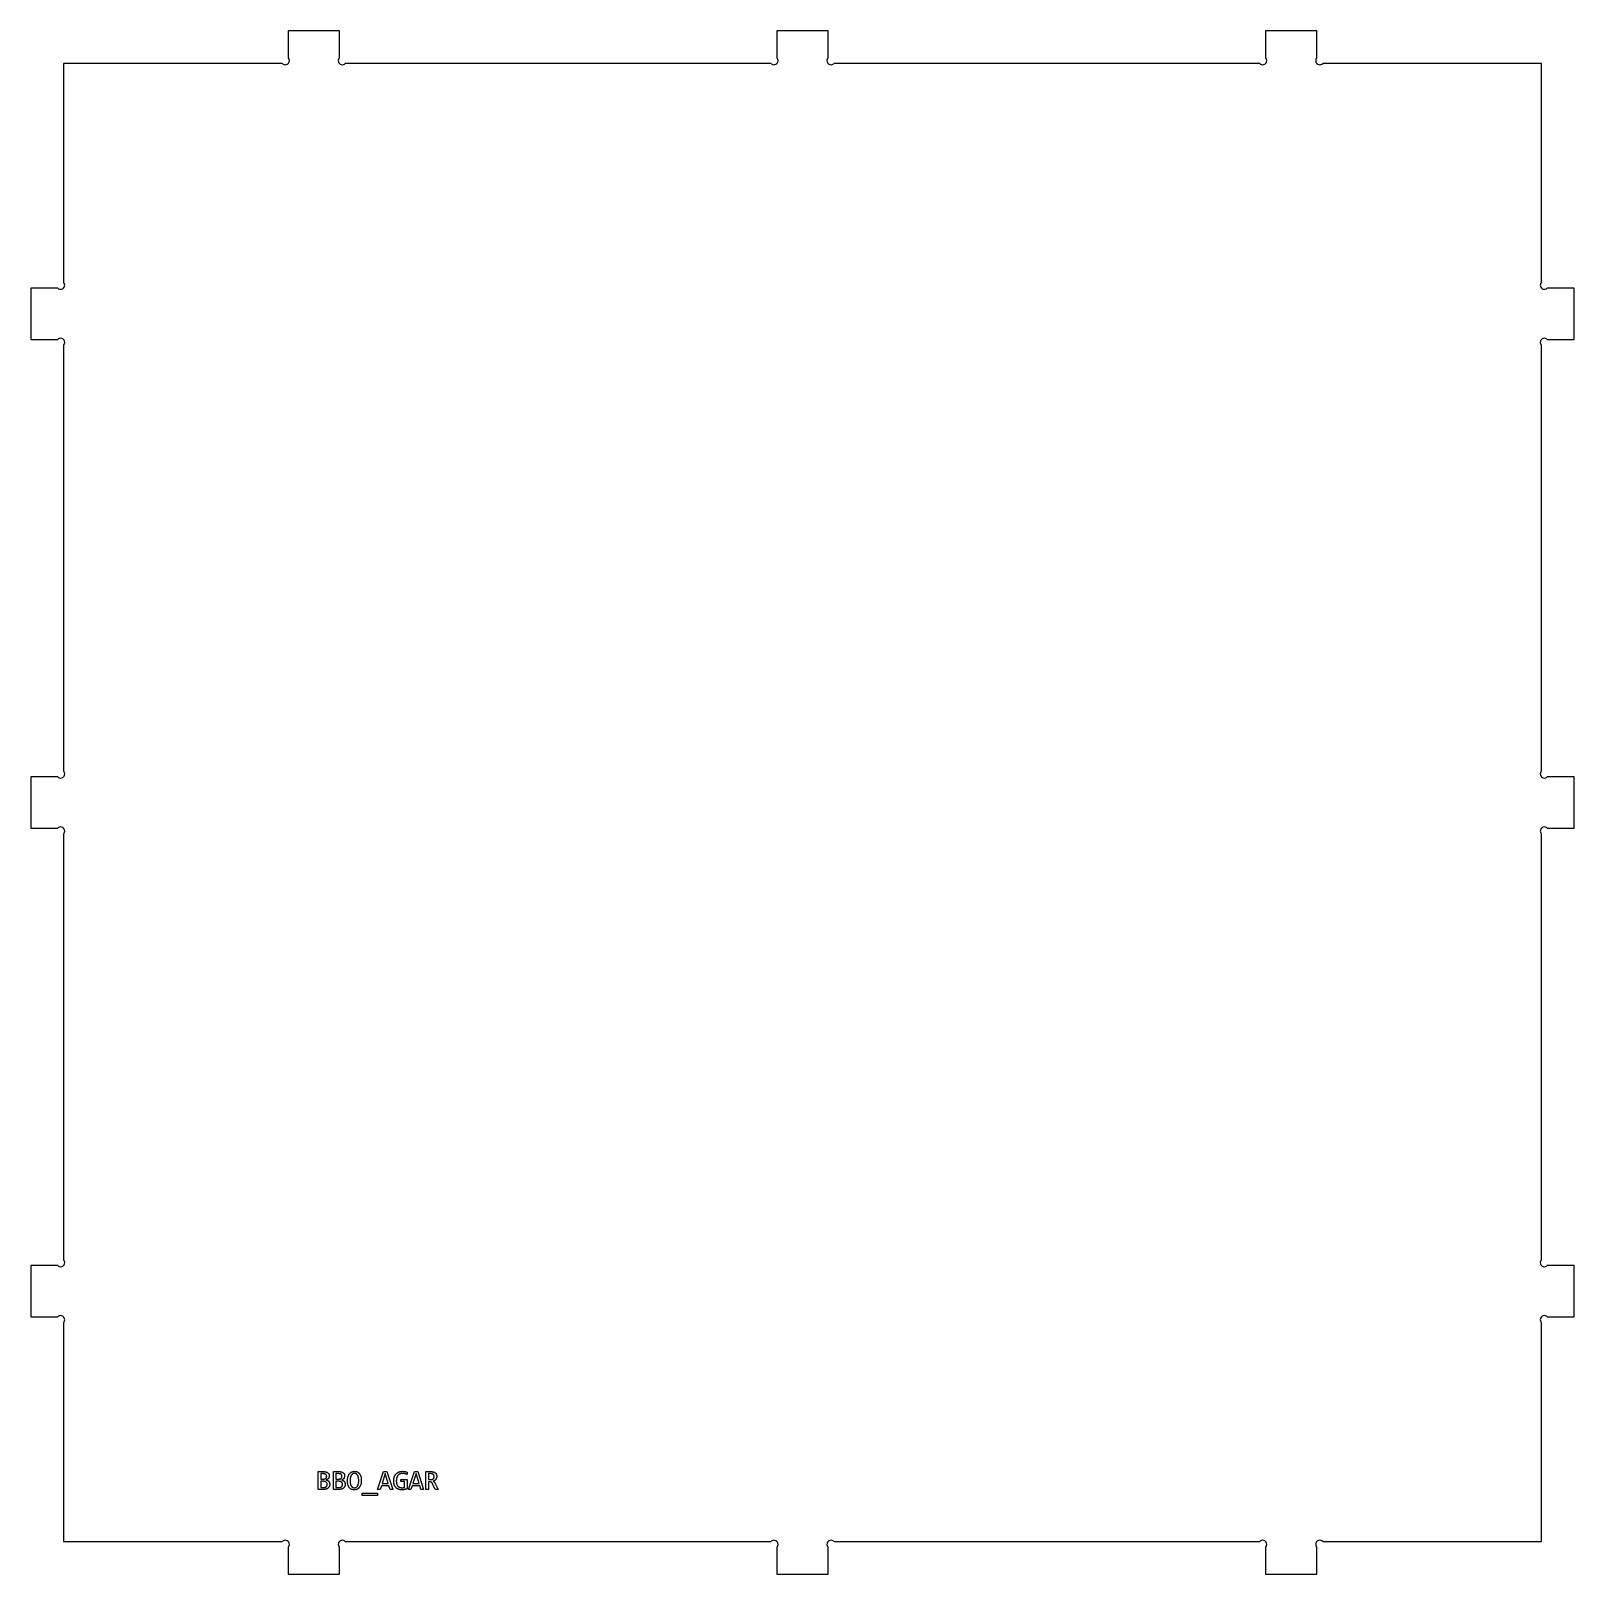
# Model space of a CAD drawing. Header units: inches. Extents: x -0.2 to 11.6, y -0.2 to 11.6.
import ezdxf

# ---------------------------------------------------------------- set-up
doc = ezdxf.new("R2010")
doc.units = ezdxf.units.IN
doc.header["$MEASUREMENT"] = 0

msp = doc.modelspace()

# ---------------------------------------------------------------- linework, layer by layer
at = {"color": 7, "linetype": 'Continuous', "lineweight": 25}
for p, q in [((1.719, 11.561), (1.719, 11.355)), ((2.112, 11.561), (1.719, 11.561)), ((2.112, 11.355), (2.112, 11.561)), ((5.459, 11.561), (5.459, 11.355)), ((5.852, 11.561), (5.459, 11.561)), ((5.852, 11.355), (5.852, 11.561)), ((9.199, 11.561), (9.199, 11.355)), ((9.593, 11.561), (9.199, 11.561)), ((9.593, 11.355), (9.593, 11.561)), ((0, 11.311), (0, 9.637)), ((1.674, 11.311), (0, 11.311)), ((5.414, 11.311), (2.156, 11.311)), ((9.155, 11.311), (5.897, 11.311)), ((11.311, 11.311), (9.637, 11.311)), ((11.311, 9.637), (11.311, 11.311)), ((-0.25, 9.593), (-0.25, 9.199)), ((-0.044, 9.593), (-0.25, 9.593)), ((11.561, 9.593), (11.355, 9.593)), ((11.561, 9.199), (11.561, 9.593)), ((-0.25, 9.199), (-0.044, 9.199)), ((0, 9.155), (0, 5.897)), ((11.311, 5.897), (11.311, 9.155)), ((11.355, 9.199), (11.561, 9.199)), ((-0.25, 5.852), (-0.25, 5.459)), ((-0.044, 5.852), (-0.25, 5.852)), ((11.561, 5.852), (11.355, 5.852)), ((11.561, 5.459), (11.561, 5.852)), ((-0.25, 5.459), (-0.044, 5.459)), ((11.355, 5.459), (11.561, 5.459)), ((0, 5.414), (0, 2.156)), ((11.311, 2.156), (11.311, 5.414)), ((-0.25, 2.112), (-0.25, 1.719)), ((-0.044, 2.112), (-0.25, 2.112)), ((11.561, 2.112), (11.355, 2.112)), ((11.561, 1.719), (11.561, 2.112)), ((-0.25, 1.719), (-0.044, 1.719)), ((0, 1.674), (0, 0)), ((11.311, 0), (11.311, 1.674)), ((11.355, 1.719), (11.561, 1.719)), ((1.948, 0.535), (1.987, 0.535)), ((1.948, 0.397), (1.948, 0.535)), ((1.968, 0.519), (1.968, 0.477)), ((1.987, 0.519), (1.968, 0.519)), ((1.968, 0.477), (1.986, 0.477)), ((2.066, 0.535), (2.105, 0.535)), ((2.066, 0.397), (2.066, 0.535)), ((2.085, 0.519), (2.085, 0.477)), ((2.104, 0.519), (2.085, 0.519)), ((2.085, 0.477), (2.104, 0.477)), ((2.404, 0.397), (2.45, 0.535)), ((2.462, 0.519), (2.438, 0.443)), ((2.45, 0.535), (2.475, 0.535)), ((2.485, 0.443), (2.462, 0.519)), ((2.475, 0.535), (2.52, 0.397)), ((2.581, 0.475), (2.629, 0.475)), ((2.581, 0.459), (2.581, 0.475)), ((2.629, 0.531), (2.629, 0.513)), ((2.629, 0.475), (2.629, 0.403)), ((2.64, 0.397), (2.685, 0.535)), ((2.698, 0.519), (2.674, 0.443)), ((2.685, 0.535), (2.711, 0.535)), ((2.721, 0.443), (2.698, 0.519)), ((2.711, 0.535), (2.755, 0.397)), ((2.774, 0.535), (2.811, 0.535)), ((2.774, 0.397), (2.774, 0.535)), ((2.794, 0.519), (2.794, 0.473)), ((2.811, 0.519), (2.794, 0.519)), ((2.794, 0.473), (2.809, 0.473)), ((1.984, 0.397), (1.948, 0.397)), ((1.968, 0.461), (1.968, 0.413)), ((1.986, 0.461), (1.968, 0.461)), ((1.968, 0.413), (1.987, 0.413)), ((2.101, 0.397), (2.066, 0.397)), ((2.085, 0.461), (2.085, 0.413)), ((2.104, 0.461), (2.085, 0.461)), ((2.085, 0.413), (2.105, 0.413)), ((2.285, 0.369), (2.403, 0.369)), ((2.285, 0.353), (2.285, 0.369)), ((2.403, 0.369), (2.403, 0.353)), ((2.423, 0.397), (2.404, 0.397)), ((2.433, 0.427), (2.423, 0.397)), ((2.49, 0.427), (2.433, 0.427)), ((2.438, 0.443), (2.485, 0.443)), ((2.499, 0.397), (2.49, 0.427)), ((2.52, 0.397), (2.499, 0.397)), ((2.609, 0.459), (2.581, 0.459)), ((2.609, 0.414), (2.609, 0.459)), ((2.659, 0.397), (2.64, 0.397)), ((2.669, 0.427), (2.659, 0.397)), ((2.726, 0.427), (2.669, 0.427)), ((2.674, 0.443), (2.721, 0.443)), ((2.735, 0.397), (2.726, 0.427)), ((2.755, 0.397), (2.735, 0.397)), ((2.794, 0.397), (2.774, 0.397)), ((2.794, 0.457), (2.794, 0.397)), ((2.803, 0.457), (2.794, 0.457)), ((2.845, 0.397), (2.825, 0.44)), ((2.845, 0.443), (2.866, 0.397)), ((2.866, 0.397), (2.845, 0.397)), ((2.403, 0.353), (2.285, 0.353)), ((0, 0), (1.674, 0)), ((2.156, 0), (5.414, 0)), ((5.897, 0), (9.155, 0)), ((9.637, 0), (11.311, 0)), ((1.719, -0.044), (1.719, -0.25)), ((2.112, -0.25), (2.112, -0.044)), ((5.459, -0.044), (5.459, -0.25)), ((5.852, -0.25), (5.852, -0.044)), ((9.199, -0.044), (9.199, -0.25)), ((9.593, -0.25), (9.593, -0.044)), ((1.719, -0.25), (2.112, -0.25)), ((5.459, -0.25), (5.852, -0.25)), ((9.199, -0.25), (9.593, -0.25))]:
    msp.add_line(p, q, dxfattribs=at)
for centre, radius, start, end in [((1.697, 11.333), 0.0312, 224.7488, 45.2512), ((2.134, 11.333), 0.0312, 134.7488, 315.2512), ((5.437, 11.333), 0.0312, 224.7488, 45.2512), ((5.874, 11.333), 0.0313, 134.7488, 315.2512), ((9.177, 11.333), 0.0313, 224.7488, 45.2512), ((9.615, 11.333), 0.0313, 134.7488, 315.2512), ((-0.022, 9.615), 0.0312, 224.7488, 45.2512), ((11.333, 9.615), 0.0313, 134.7488, 315.2512), ((-0.022, 9.177), 0.0313, 314.7488, 135.2512), ((11.333, 9.177), 0.0313, 44.7488, 225.2512), ((-0.022, 5.874), 0.0313, 224.7488, 45.2512), ((11.333, 5.874), 0.0312, 134.7488, 315.2512), ((-0.022, 5.437), 0.0313, 314.7488, 135.2512), ((11.333, 5.437), 0.0312, 44.7488, 225.2512), ((-0.022, 2.134), 0.0312, 224.7488, 45.2512), ((11.333, 2.134), 0.0312, 134.7488, 315.2512), ((-0.022, 1.697), 0.0312, 314.7488, 135.2512), ((11.333, 1.697), 0.0313, 44.7488, 225.2512), ((1.697, -0.022), 0.0313, 314.7488, 135.2512), ((2.134, -0.022), 0.0313, 44.7488, 225.2512), ((5.437, -0.022), 0.0312, 314.7488, 135.2512), ((5.874, -0.022), 0.0312, 44.7488, 225.2512), ((9.177, -0.022), 0.0312, 314.7488, 135.2512), ((9.615, -0.022), 0.0313, 44.7488, 225.2512)]:
    msp.add_arc(centre, radius, start, end, dxfattribs=at)
for points, knots in [([(1.986, 0.477), (1.988, 0.477), (1.992, 0.477), (1.996, 0.478), (2, 0.479), (2.002, 0.48), (2.004, 0.481), (2.006, 0.482), (2.008, 0.484), (2.009, 0.485), (2.011, 0.487), (2.012, 0.489), (2.013, 0.491), (2.013, 0.494), (2.014, 0.496), (2.014, 0.498), (2.014, 0.499)], [0, 0, 0, 0, 0.14811, 0.283411, 0.34733, 0.408016, 0.466536, 0.523871, 0.579879, 0.635758, 0.691196, 0.747667, 0.806033, 0.866873, 0.93103, 1, 1, 1, 1]), ([(1.987, 0.535), (1.989, 0.535), (1.993, 0.535), (1.998, 0.534), (2.003, 0.534), (2.007, 0.533), (2.012, 0.531), (2.015, 0.53), (2.019, 0.528), (2.022, 0.526), (2.025, 0.524), (2.027, 0.522), (2.029, 0.519), (2.031, 0.516), (2.032, 0.513), (2.033, 0.509), (2.033, 0.505), (2.034, 0.503), (2.034, 0.502)], [0, 0, 0, 0, 0.086799, 0.168033, 0.243855, 0.315143, 0.381827, 0.444516, 0.503592, 0.559499, 0.613332, 0.665847, 0.717915, 0.770126, 0.82402, 0.879795, 0.938224, 1, 1, 1, 1]), ([(2.014, 0.499), (2.014, 0.5), (2.013, 0.503), (2.013, 0.506), (2.012, 0.508), (2.011, 0.51), (2.009, 0.512), (2.008, 0.513), (2.006, 0.514), (2.004, 0.515), (2.002, 0.516), (2, 0.517), (1.997, 0.518), (1.994, 0.518), (1.99, 0.519), (1.988, 0.519), (1.987, 0.519)], [0, 0, 0, 0, 0.104811, 0.205787, 0.255208, 0.305332, 0.354672, 0.406637, 0.460843, 0.518964, 0.582209, 0.651135, 0.725977, 0.80865, 0.900376, 1, 1, 1, 1]), ([(2.034, 0.502), (2.033, 0.5), (2.033, 0.496), (2.032, 0.491), (2.031, 0.487), (2.029, 0.483), (2.027, 0.481), (2.025, 0.479), (2.023, 0.477), (2.021, 0.476), (2.019, 0.474), (2.016, 0.473), (2.014, 0.472), (2.012, 0.471), (2.011, 0.471)], [0, 0, 0, 0, 0.128543, 0.250183, 0.367642, 0.482855, 0.540503, 0.599233, 0.65964, 0.721665, 0.786372, 0.854203, 0.925539, 1, 1, 1, 1]), ([(2.131, 0.499), (2.131, 0.5), (2.131, 0.503), (2.13, 0.506), (2.129, 0.508), (2.129, 0.51), (2.127, 0.512), (2.126, 0.513), (2.124, 0.514), (2.122, 0.515), (2.12, 0.516), (2.117, 0.517), (2.115, 0.518), (2.112, 0.518), (2.108, 0.519), (2.106, 0.519), (2.104, 0.519)], [0, 0, 0, 0, 0.104811, 0.205787, 0.255208, 0.305332, 0.354672, 0.406637, 0.460843, 0.518964, 0.582209, 0.651135, 0.725977, 0.80865, 0.900376, 1, 1, 1, 1]), ([(2.104, 0.477), (2.106, 0.477), (2.11, 0.477), (2.114, 0.478), (2.118, 0.479), (2.12, 0.48), (2.122, 0.481), (2.124, 0.482), (2.126, 0.484), (2.127, 0.485), (2.128, 0.487), (2.129, 0.489), (2.13, 0.491), (2.131, 0.494), (2.131, 0.496), (2.131, 0.498), (2.131, 0.499)], [0, 0, 0, 0, 0.14811, 0.283411, 0.34733, 0.408016, 0.466536, 0.523871, 0.579879, 0.635758, 0.691196, 0.747667, 0.806033, 0.866873, 0.93103, 1, 1, 1, 1]), ([(2.105, 0.535), (2.107, 0.535), (2.111, 0.535), (2.116, 0.534), (2.121, 0.534), (2.125, 0.533), (2.129, 0.531), (2.133, 0.53), (2.137, 0.528), (2.14, 0.526), (2.143, 0.524), (2.145, 0.522), (2.147, 0.519), (2.149, 0.516), (2.15, 0.513), (2.151, 0.509), (2.151, 0.505), (2.151, 0.503), (2.151, 0.502)], [0, 0, 0, 0, 0.086799, 0.168033, 0.243855, 0.315143, 0.381827, 0.444516, 0.503592, 0.559499, 0.613332, 0.665847, 0.717915, 0.770126, 0.82402, 0.879795, 0.938224, 1, 1, 1, 1]), ([(2.151, 0.502), (2.151, 0.5), (2.151, 0.496), (2.15, 0.491), (2.148, 0.487), (2.147, 0.483), (2.145, 0.481), (2.143, 0.479), (2.141, 0.477), (2.139, 0.476), (2.137, 0.474), (2.134, 0.473), (2.131, 0.472), (2.13, 0.471), (2.129, 0.471)], [0, 0, 0, 0, 0.128543, 0.250183, 0.367642, 0.482855, 0.540503, 0.599233, 0.65964, 0.721665, 0.786372, 0.854203, 0.925539, 1, 1, 1, 1]), ([(2.173, 0.465), (2.173, 0.468), (2.174, 0.474), (2.174, 0.482), (2.176, 0.49), (2.177, 0.497), (2.18, 0.503), (2.183, 0.509), (2.186, 0.515), (2.189, 0.519), (2.193, 0.523), (2.197, 0.527), (2.202, 0.53), (2.206, 0.532), (2.211, 0.534), (2.217, 0.536), (2.222, 0.536), (2.225, 0.537), (2.227, 0.537)], [0, 0, 0, 0, 0.088319, 0.170763, 0.248113, 0.320538, 0.388732, 0.452895, 0.513828, 0.57181, 0.627694, 0.682153, 0.735071, 0.787987, 0.840915, 0.893428, 0.946343, 1, 1, 1, 1]), ([(2.226, 0.521), (2.225, 0.521), (2.222, 0.52), (2.218, 0.52), (2.215, 0.518), (2.211, 0.516), (2.208, 0.514), (2.206, 0.511), (2.203, 0.508), (2.201, 0.505), (2.199, 0.501), (2.198, 0.497), (2.196, 0.492), (2.195, 0.487), (2.194, 0.482), (2.194, 0.477), (2.193, 0.472), (2.193, 0.468), (2.193, 0.466)], [0, 0, 0, 0, 0.058632, 0.114268, 0.168014, 0.220823, 0.274059, 0.327872, 0.383653, 0.441283, 0.501681, 0.564491, 0.631012, 0.700572, 0.772808, 0.846733, 0.92213, 1, 1, 1, 1]), ([(2.259, 0.465), (2.259, 0.467), (2.259, 0.471), (2.259, 0.477), (2.258, 0.482), (2.257, 0.488), (2.256, 0.493), (2.255, 0.497), (2.254, 0.501), (2.252, 0.505), (2.25, 0.509), (2.247, 0.512), (2.244, 0.514), (2.241, 0.517), (2.238, 0.518), (2.234, 0.52), (2.23, 0.521), (2.228, 0.521), (2.226, 0.521)], [0, 0, 0, 0, 0.08273, 0.162112, 0.237943, 0.310687, 0.379799, 0.445245, 0.507262, 0.566217, 0.622521, 0.676211, 0.728917, 0.780354, 0.832201, 0.885203, 0.940881, 1, 1, 1, 1]), ([(2.227, 0.537), (2.229, 0.537), (2.233, 0.536), (2.239, 0.536), (2.245, 0.534), (2.25, 0.532), (2.255, 0.529), (2.259, 0.526), (2.263, 0.522), (2.266, 0.518), (2.269, 0.513), (2.272, 0.508), (2.274, 0.502), (2.276, 0.496), (2.278, 0.489), (2.278, 0.482), (2.279, 0.474), (2.279, 0.469), (2.279, 0.467)], [0, 0, 0, 0, 0.064488, 0.125484, 0.183167, 0.238931, 0.293524, 0.347641, 0.401677, 0.45715, 0.514082, 0.57381, 0.635968, 0.701717, 0.771071, 0.843452, 0.919781, 1, 1, 1, 1]), ([(2.527, 0.464), (2.527, 0.467), (2.527, 0.472), (2.528, 0.48), (2.529, 0.488), (2.532, 0.495), (2.534, 0.501), (2.537, 0.507), (2.541, 0.513), (2.545, 0.518), (2.55, 0.522), (2.555, 0.526), (2.561, 0.529), (2.567, 0.532), (2.573, 0.534), (2.58, 0.536), (2.587, 0.536), (2.592, 0.537), (2.594, 0.537)], [0, 0, 0, 0, 0.074225, 0.145225, 0.212689, 0.277943, 0.340683, 0.401421, 0.460109, 0.518096, 0.575513, 0.632668, 0.690415, 0.749159, 0.809436, 0.870947, 0.934445, 1, 1, 1, 1]), ([(2.594, 0.521), (2.592, 0.521), (2.589, 0.521), (2.584, 0.52), (2.579, 0.519), (2.574, 0.517), (2.57, 0.515), (2.566, 0.512), (2.562, 0.509), (2.559, 0.506), (2.556, 0.502), (2.554, 0.498), (2.552, 0.493), (2.55, 0.488), (2.548, 0.483), (2.548, 0.477), (2.547, 0.472), (2.547, 0.468), (2.547, 0.466)], [0, 0, 0, 0, 0.067098, 0.130976, 0.192216, 0.25177, 0.309685, 0.366513, 0.423519, 0.480372, 0.538032, 0.597274, 0.658431, 0.722042, 0.787912, 0.855973, 0.926461, 1, 1, 1, 1]), ([(2.594, 0.537), (2.597, 0.537), (2.603, 0.536), (2.611, 0.536), (2.616, 0.534), (2.621, 0.533), (2.625, 0.532), (2.627, 0.531), (2.629, 0.531)], [0, 0, 0, 0, 0.262934, 0.514365, 0.637318, 0.759, 0.879771, 1, 1, 1, 1]), ([(2.629, 0.513), (2.626, 0.514), (2.621, 0.516), (2.614, 0.518), (2.608, 0.52), (2.604, 0.52), (2.599, 0.521), (2.596, 0.521), (2.594, 0.521)], [0, 0, 0, 0, 0.243243, 0.485031, 0.60722, 0.733334, 0.864709, 1, 1, 1, 1]), ([(2.809, 0.473), (2.81, 0.473), (2.812, 0.473), (2.815, 0.473), (2.818, 0.474), (2.82, 0.474), (2.823, 0.475), (2.825, 0.476), (2.827, 0.477), (2.829, 0.479), (2.831, 0.48), (2.832, 0.482), (2.833, 0.484), (2.834, 0.486), (2.835, 0.489), (2.836, 0.491), (2.836, 0.494), (2.836, 0.496), (2.836, 0.496)], [0, 0, 0, 0, 0.075163, 0.146824, 0.2147, 0.280408, 0.343299, 0.403724, 0.461901, 0.519275, 0.575642, 0.632193, 0.6886, 0.746295, 0.806338, 0.867999, 0.932392, 1, 1, 1, 1]), ([(2.811, 0.535), (2.813, 0.535), (2.817, 0.535), (2.822, 0.534), (2.827, 0.533), (2.832, 0.532), (2.836, 0.531), (2.839, 0.529), (2.843, 0.527), (2.846, 0.525), (2.848, 0.522), (2.851, 0.519), (2.852, 0.516), (2.854, 0.513), (2.855, 0.509), (2.856, 0.506), (2.856, 0.502), (2.856, 0.499), (2.856, 0.498)], [0, 0, 0, 0, 0.086877, 0.167501, 0.242748, 0.31266, 0.377995, 0.439734, 0.498505, 0.554376, 0.608818, 0.661973, 0.71527, 0.769273, 0.824499, 0.880763, 0.939397, 1, 1, 1, 1]), ([(2.836, 0.496), (2.836, 0.497), (2.836, 0.499), (2.836, 0.502), (2.835, 0.504), (2.835, 0.506), (2.834, 0.508), (2.833, 0.51), (2.831, 0.512), (2.83, 0.513), (2.828, 0.514), (2.826, 0.516), (2.824, 0.517), (2.822, 0.517), (2.819, 0.518), (2.817, 0.518), (2.814, 0.519), (2.812, 0.519), (2.811, 0.519)], [0, 0, 0, 0, 0.071005, 0.137576, 0.200303, 0.260403, 0.317715, 0.373831, 0.4295, 0.484881, 0.540836, 0.598611, 0.658088, 0.719485, 0.784176, 0.852028, 0.924103, 1, 1, 1, 1]), ([(2.856, 0.498), (2.856, 0.497), (2.856, 0.495), (2.856, 0.491), (2.855, 0.488), (2.855, 0.485), (2.854, 0.483), (2.852, 0.48), (2.851, 0.477), (2.849, 0.475), (2.847, 0.472), (2.845, 0.47), (2.843, 0.468), (2.84, 0.466), (2.837, 0.465), (2.834, 0.463), (2.831, 0.462), (2.829, 0.462), (2.828, 0.461)], [0, 0, 0, 0, 0.0645443, 0.1269343, 0.1887266, 0.2498083, 0.309839, 0.3692223, 0.4286833, 0.4883799, 0.5482501, 0.6087658, 0.6699859, 0.7331387, 0.7970633, 0.8628148, 0.9303182, 1, 1, 1, 1]), ([(2.038, 0.439), (2.038, 0.437), (2.037, 0.434), (2.037, 0.429), (2.035, 0.425), (2.034, 0.421), (2.032, 0.417), (2.029, 0.414), (2.026, 0.41), (2.023, 0.408), (2.019, 0.405), (2.015, 0.403), (2.011, 0.401), (2.006, 0.4), (2.001, 0.398), (1.995, 0.397), (1.989, 0.397), (1.986, 0.397), (1.984, 0.397)], [0, 0, 0, 0, 0.063326, 0.123645, 0.181283, 0.237977, 0.293541, 0.348682, 0.404321, 0.461004, 0.519135, 0.579349, 0.641844, 0.70787, 0.776605, 0.847653, 0.922125, 1, 1, 1, 1]), ([(2.018, 0.438), (2.018, 0.439), (2.018, 0.44), (2.017, 0.443), (2.016, 0.445), (2.015, 0.447), (2.014, 0.45), (2.013, 0.451), (2.011, 0.453), (2.009, 0.455), (2.007, 0.456), (2.005, 0.457), (2.002, 0.458), (1.999, 0.459), (1.996, 0.46), (1.993, 0.46), (1.99, 0.461), (1.987, 0.461), (1.986, 0.461)], [0, 0, 0, 0, 0.059278, 0.116391, 0.172148, 0.226476, 0.280804, 0.334737, 0.389224, 0.446043, 0.504421, 0.564725, 0.628709, 0.695947, 0.766205, 0.840563, 0.917935, 1, 1, 1, 1]), ([(1.987, 0.413), (1.988, 0.413), (1.99, 0.413), (1.994, 0.413), (1.997, 0.414), (2, 0.414), (2.003, 0.415), (2.006, 0.416), (2.008, 0.417), (2.01, 0.419), (2.012, 0.42), (2.013, 0.422), (2.015, 0.424), (2.016, 0.427), (2.017, 0.429), (2.017, 0.432), (2.018, 0.435), (2.018, 0.437), (2.018, 0.438)], [0, 0, 0, 0, 0.082919, 0.159894, 0.232556, 0.300696, 0.363756, 0.423675, 0.4807, 0.53486, 0.587717, 0.640698, 0.694291, 0.749752, 0.806946, 0.867283, 0.931438, 1, 1, 1, 1]), ([(2.011, 0.471), (2.013, 0.47), (2.016, 0.47), (2.02, 0.468), (2.023, 0.466), (2.026, 0.464), (2.028, 0.463), (2.03, 0.461), (2.031, 0.459), (2.033, 0.456), (2.034, 0.454), (2.035, 0.451), (2.036, 0.448), (2.037, 0.445), (2.037, 0.442), (2.038, 0.44), (2.038, 0.439)], [0, 0, 0, 0, 0.119349, 0.238353, 0.298194, 0.356811, 0.415792, 0.47506, 0.535086, 0.595942, 0.657831, 0.721899, 0.787838, 0.855614, 0.926357, 1, 1, 1, 1]), ([(2.155, 0.439), (2.155, 0.437), (2.155, 0.434), (2.155, 0.429), (2.153, 0.425), (2.152, 0.421), (2.149, 0.417), (2.147, 0.414), (2.144, 0.41), (2.141, 0.408), (2.137, 0.405), (2.133, 0.403), (2.128, 0.401), (2.124, 0.4), (2.118, 0.398), (2.113, 0.397), (2.107, 0.397), (2.103, 0.397), (2.101, 0.397)], [0, 0, 0, 0, 0.063326, 0.123645, 0.181283, 0.237977, 0.293541, 0.348682, 0.404321, 0.461004, 0.519135, 0.579349, 0.641844, 0.70787, 0.776605, 0.847653, 0.922125, 1, 1, 1, 1]), ([(2.135, 0.438), (2.135, 0.439), (2.135, 0.44), (2.135, 0.443), (2.134, 0.445), (2.133, 0.447), (2.132, 0.45), (2.131, 0.451), (2.129, 0.453), (2.127, 0.455), (2.125, 0.456), (2.123, 0.457), (2.12, 0.458), (2.117, 0.459), (2.114, 0.46), (2.111, 0.46), (2.108, 0.461), (2.105, 0.461), (2.104, 0.461)], [0, 0, 0, 0, 0.059278, 0.116391, 0.172148, 0.226476, 0.280804, 0.334737, 0.389224, 0.446043, 0.504421, 0.564725, 0.628709, 0.695947, 0.766205, 0.840563, 0.917935, 1, 1, 1, 1]), ([(2.105, 0.413), (2.106, 0.413), (2.108, 0.413), (2.112, 0.413), (2.115, 0.414), (2.118, 0.414), (2.121, 0.415), (2.123, 0.416), (2.126, 0.417), (2.128, 0.419), (2.13, 0.42), (2.131, 0.422), (2.132, 0.424), (2.134, 0.427), (2.134, 0.429), (2.135, 0.432), (2.135, 0.435), (2.135, 0.437), (2.135, 0.438)], [0, 0, 0, 0, 0.082919, 0.159894, 0.232556, 0.300696, 0.363756, 0.423675, 0.4807, 0.53486, 0.587717, 0.640698, 0.694291, 0.749752, 0.806946, 0.867283, 0.931438, 1, 1, 1, 1]), ([(2.129, 0.471), (2.13, 0.47), (2.134, 0.47), (2.138, 0.468), (2.141, 0.466), (2.143, 0.464), (2.146, 0.463), (2.147, 0.461), (2.149, 0.459), (2.151, 0.456), (2.152, 0.454), (2.153, 0.451), (2.154, 0.448), (2.155, 0.445), (2.155, 0.442), (2.155, 0.44), (2.155, 0.439)], [0, 0, 0, 0, 0.119349, 0.238353, 0.298194, 0.356811, 0.415792, 0.47506, 0.535086, 0.595942, 0.657831, 0.721899, 0.787838, 0.855614, 0.926357, 1, 1, 1, 1]), ([(2.225, 0.395), (2.223, 0.395), (2.219, 0.395), (2.213, 0.396), (2.207, 0.397), (2.202, 0.4), (2.197, 0.402), (2.193, 0.405), (2.189, 0.409), (2.186, 0.414), (2.183, 0.418), (2.18, 0.424), (2.178, 0.429), (2.176, 0.436), (2.175, 0.442), (2.174, 0.45), (2.173, 0.457), (2.173, 0.462), (2.173, 0.465)], [0, 0, 0, 0, 0.064382, 0.124968, 0.182777, 0.238329, 0.292832, 0.34642, 0.400587, 0.45597, 0.512907, 0.57254, 0.634891, 0.700748, 0.770234, 0.843078, 0.919596, 1, 1, 1, 1]), ([(2.193, 0.466), (2.193, 0.464), (2.193, 0.46), (2.194, 0.454), (2.194, 0.449), (2.195, 0.444), (2.196, 0.439), (2.197, 0.434), (2.199, 0.43), (2.201, 0.426), (2.203, 0.423), (2.205, 0.42), (2.208, 0.417), (2.211, 0.415), (2.214, 0.413), (2.218, 0.412), (2.222, 0.411), (2.225, 0.411), (2.226, 0.411)], [0, 0, 0, 0, 0.0837838, 0.1633738, 0.2401936, 0.3131701, 0.3825315, 0.4477137, 0.5094693, 0.5683725, 0.6242113, 0.6780251, 0.7302423, 0.7817116, 0.8330938, 0.8862172, 0.9411759, 1, 1, 1, 1]), ([(2.279, 0.467), (2.279, 0.464), (2.279, 0.458), (2.278, 0.449), (2.277, 0.442), (2.275, 0.435), (2.273, 0.428), (2.27, 0.422), (2.267, 0.417), (2.263, 0.412), (2.259, 0.408), (2.255, 0.404), (2.251, 0.401), (2.246, 0.399), (2.241, 0.397), (2.236, 0.396), (2.23, 0.395), (2.227, 0.395), (2.225, 0.395)], [0, 0, 0, 0, 0.088943, 0.17175, 0.24914, 0.321696, 0.389762, 0.453706, 0.514587, 0.57262, 0.628313, 0.68215, 0.735401, 0.788412, 0.841159, 0.893792, 0.946526, 1, 1, 1, 1]), ([(2.226, 0.411), (2.228, 0.411), (2.23, 0.411), (2.234, 0.412), (2.238, 0.413), (2.241, 0.415), (2.244, 0.417), (2.247, 0.42), (2.249, 0.423), (2.251, 0.427), (2.253, 0.431), (2.255, 0.435), (2.256, 0.439), (2.257, 0.444), (2.258, 0.449), (2.259, 0.454), (2.259, 0.46), (2.259, 0.463), (2.259, 0.465)], [0, 0, 0, 0, 0.0585567, 0.1137809, 0.1673018, 0.2204245, 0.2739381, 0.3279881, 0.3836977, 0.4414831, 0.5021868, 0.5649165, 0.6310586, 0.7000031, 0.7722202, 0.8460517, 0.92179, 1, 1, 1, 1]), ([(2.589, 0.395), (2.587, 0.395), (2.582, 0.395), (2.576, 0.396), (2.569, 0.397), (2.563, 0.399), (2.558, 0.402), (2.553, 0.405), (2.548, 0.408), (2.544, 0.412), (2.54, 0.417), (2.536, 0.422), (2.533, 0.428), (2.531, 0.434), (2.529, 0.441), (2.528, 0.448), (2.527, 0.456), (2.527, 0.461), (2.527, 0.464)], [0, 0, 0, 0, 0.066475, 0.129869, 0.190917, 0.249936, 0.30756, 0.363411, 0.419253, 0.474963, 0.531335, 0.589293, 0.649492, 0.712311, 0.778561, 0.848197, 0.921777, 1, 1, 1, 1]), ([(2.547, 0.466), (2.547, 0.464), (2.547, 0.459), (2.547, 0.454), (2.548, 0.448), (2.549, 0.443), (2.551, 0.438), (2.552, 0.433), (2.555, 0.429), (2.557, 0.425), (2.56, 0.422), (2.563, 0.419), (2.567, 0.417), (2.571, 0.414), (2.576, 0.413), (2.58, 0.412), (2.586, 0.411), (2.589, 0.411), (2.591, 0.411)], [0, 0, 0, 0, 0.077697, 0.150962, 0.221242, 0.287556, 0.350886, 0.410876, 0.468434, 0.524381, 0.578873, 0.633076, 0.687847, 0.744019, 0.802456, 0.864127, 0.929602, 1, 1, 1, 1]), ([(2.629, 0.403), (2.627, 0.403), (2.624, 0.401), (2.619, 0.4), (2.614, 0.398), (2.609, 0.397), (2.604, 0.396), (2.599, 0.395), (2.594, 0.395), (2.591, 0.395), (2.589, 0.395)], [0, 0, 0, 0, 0.121553, 0.246873, 0.374671, 0.503107, 0.631615, 0.758293, 0.881258, 1, 1, 1, 1]), ([(2.591, 0.411), (2.592, 0.411), (2.593, 0.411), (2.596, 0.411), (2.598, 0.411), (2.6, 0.412), (2.603, 0.412), (2.605, 0.413), (2.607, 0.413), (2.608, 0.414), (2.609, 0.414)], [0, 0, 0, 0, 0.118138, 0.245341, 0.378275, 0.510131, 0.64255, 0.770823, 0.89187, 1, 1, 1, 1]), ([(2.825, 0.44), (2.825, 0.441), (2.823, 0.444), (2.821, 0.448), (2.819, 0.451), (2.816, 0.453), (2.813, 0.455), (2.81, 0.456), (2.807, 0.457), (2.804, 0.457), (2.803, 0.457)], [0, 0, 0, 0, 0.167392, 0.310533, 0.435374, 0.548984, 0.655563, 0.763161, 0.875712, 1, 1, 1, 1]), ([(2.828, 0.461), (2.829, 0.461), (2.83, 0.46), (2.833, 0.459), (2.835, 0.457), (2.837, 0.455), (2.839, 0.452), (2.841, 0.45), (2.843, 0.446), (2.845, 0.444), (2.845, 0.443)], [0, 0, 0, 0, 0.1113526, 0.2209309, 0.3311252, 0.4436492, 0.5643761, 0.6964797, 0.8421079, 1, 1, 1, 1])]:
    msp.add_open_spline(points, degree=3, knots=knots, dxfattribs=at)

doc.saveas('drawing.dxf')
